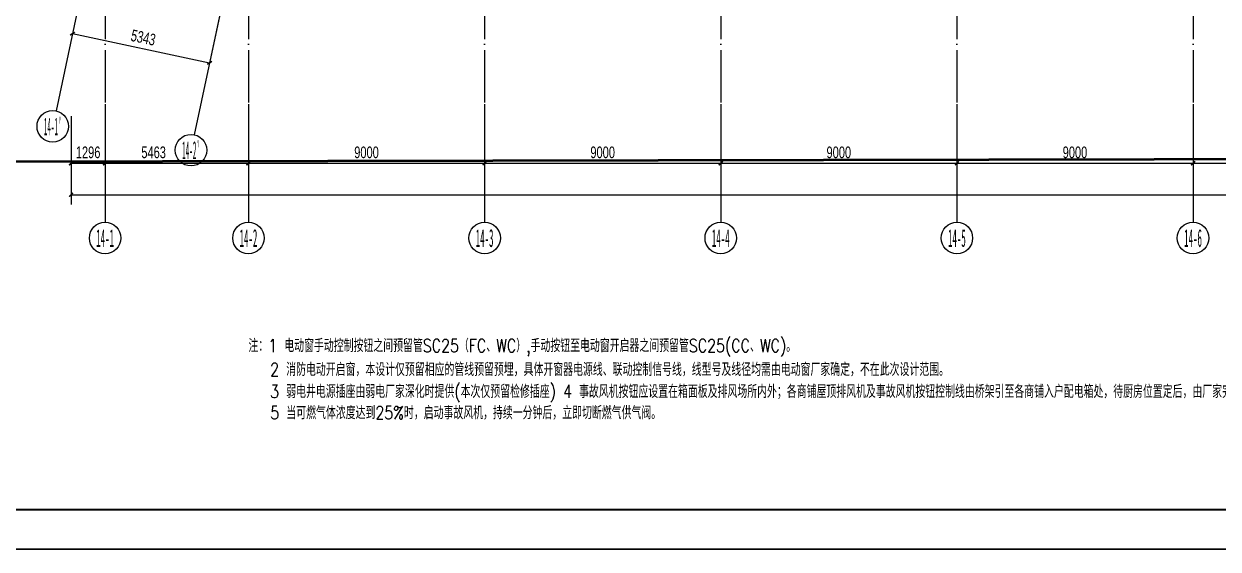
# Model space of a CAD drawing. Extents: x -233336 to 840473, y -28113 to 330904.
# Drawn here: x -3159 to 42356, y -25504 to -5483 of the extents above; entities that cross this region are included whole.
import ezdxf
from ezdxf.enums import TextEntityAlignment as Align
from ezdxf.xclip import XClip

# ---------------------------------------------------------------- set-up
doc = ezdxf.new("R2010")
doc.units = 0
doc.header["$LTSCALE"] = 1000
doc.header["$XCLIPFRAME"] = 2
doc.linetypes.add('104-14# 核心筒$0$DOTE', pattern=[2.42, 2, -0.2, 0.02, -0.2])
doc.layers.get('0').update_dxf_attribs({"linetype": 'CONTINUOUS'})
doc.layers.get('Defpoints').update_dxf_attribs({"linetype": 'CONTINUOUS'})
for name, color, linetype in [('104-14# 核心筒$0$01-标注_轴线坐标', 8, 'CONTINUOUS'), ('104-14# 核心筒$0$02-TEXT_轴号', 7, 'CONTINUOUS'), ('104-14# 核心筒$0$A_AXIS-轴线', 8, '104-14# 核心筒$0$DOTE'), ('104-14# 核心筒$0$AXIS_TEXT', 7, 'CONTINUOUS'), ('AXIS_TEXT', 7, 'CONTINUOUS'), ('TEL_TEXT', 7, 'CONTINUOUS')]:
    doc.layers.add(name, color=color, linetype=linetype)
doc.layers.add('X-104 14#平面$0$road', color=8, linetype='CONTINUOUS', lineweight=50)
doc.styles.add('104-14# 核心筒$0$_TCH_AXIS', font='STXIHEI.TTF', dxfattribs={"width": 0.8})
doc.styles.add('104-14# 核心筒$0$_TCH_DIM_T3', font='ros.shx', dxfattribs={"width": 0.705882, "bigfont": 'jd.shx'})
doc.styles.add('_TEL_DIM', font='ROMANS2', dxfattribs={"width": 0.8, "height": 3.5, "bigfont": 'HZDF2'})
doc.styles.add('COMPLEX', font='COMPLEX')
doc.dimstyles.new('104-14# 核心筒$0$_TCH_ARCH&&150', dxfattribs={"dimtxt": 446.25, "dimasz": 150, "dimexe": 375, "dimexo": 450, "dimgap": 189.375, "dimtad": 1, "dimdec": 0, "dimzin": 0, "dimdsep": 46, "dimtxsty": '104-14# 核心筒$0$_TCH_DIM_T3', "dimblk": '104-14# 核心筒$0$_ArchTick', "dimcen": 0.09, "dimclrt": 7, "dimazin": 2, "dimtfac": 1, "dimtdec": 0, "dimtix": 1, "dimtmove": 2, "dimatfit": 3, "dimfxl": 0, "dimtolj": 1, "dimtzin": 0, "dimarcsym": 0})

# ---------------------------------------------------------------- blocks, each defined once
blk = doc.blocks.new('图框-A1+1-2')
for points, const_width in [([(0, 0), (1261, 0), (1261, 594), (0, 594)], 0.05), ([(1186, 584), (25, 584), (25, 10), (1186, 10)], 0.5)]:
    blk.add_lwpolyline(points, close=True, dxfattribs=dict(const_width=const_width))
blk = doc.blocks.new('104-14# 核心筒$0$_ArchTick')
at = {"color": 0, "linetype": 'ByBlock', "const_width": 0.4}
blk.add_lwpolyline([(-0.5, -0.5), (0.5, 0.5)], dxfattribs=at)
blk = doc.blocks.new('*D245')
at = {"layer": '104-14# 核心筒$0$01-标注_轴线坐标', "color": 0, "lineweight": -2}
for p, q in [((-1359, -8995), (-1359, -12370)), ((116900, -8995), (116900, -12370)), ((-1359, -11995), (116900, -11995))]:
    blk.add_line(p, q, dxfattribs=at)
at = {"layer": 'Defpoints', "color": 0}
for p in [(-1359, -8545), (116900, -8545), (116900, -11995)]:
    blk.add_point(p, dxfattribs=at)
at = {"layer": '104-14# 核心筒$0$01-标注_轴线坐标', "color": 0, "lineweight": -2, "xscale": 150, "yscale": 150, "zscale": 150, "rotation": 180}
blk.add_blockref('104-14# 核心筒$0$_ArchTick', (-1359, -11995), dxfattribs=at)
at = {"layer": '104-14# 核心筒$0$01-标注_轴线坐标', "color": 0, "lineweight": -2, "xscale": 150, "yscale": 150, "zscale": 150}
blk.add_blockref('104-14# 核心筒$0$_ArchTick', (116900, -11995), dxfattribs=at)
at = {"layer": '104-14# 核心筒$0$01-标注_轴线坐标', "color": 7, "insert": (57771, -11583), "char_height": 446.2, "attachment_point": 5, "style": '104-14# 核心筒$0$_TCH_DIM_T3'}
blk.add_mtext('\\A1;118259', dxfattribs=at)
blk = doc.blocks.new('*D246')
at = {"layer": '104-14# 核心筒$0$01-标注_轴线坐标', "color": 0, "lineweight": -2}
for p, q in [((-1359, -8995), (-1359, -11170)), ((-63, -8995), (-63, -11170)), ((-1359, -10795), (-63, -10795))]:
    blk.add_line(p, q, dxfattribs=at)
at = {"layer": 'Defpoints', "color": 0}
for p in [(-1359, -8545), (-63, -8545), (-63, -10795)]:
    blk.add_point(p, dxfattribs=at)
at = {"layer": '104-14# 核心筒$0$01-标注_轴线坐标', "color": 0, "lineweight": -2, "xscale": 150, "yscale": 150, "zscale": 150, "rotation": 180}
blk.add_blockref('104-14# 核心筒$0$_ArchTick', (-1359, -10795), dxfattribs=at)
at = {"layer": '104-14# 核心筒$0$01-标注_轴线坐标', "color": 0, "lineweight": -2, "xscale": 150, "yscale": 150, "zscale": 150}
blk.add_blockref('104-14# 核心筒$0$_ArchTick', (-63, -10795), dxfattribs=at)
at = {"layer": '104-14# 核心筒$0$01-标注_轴线坐标', "color": 7, "insert": (-711, -10383), "char_height": 446.2, "attachment_point": 5, "style": '104-14# 核心筒$0$_TCH_DIM_T3'}
blk.add_mtext('\\A1;1296', dxfattribs=at)
blk = doc.blocks.new('*D247')
at = {"layer": '104-14# 核心筒$0$01-标注_轴线坐标', "color": 0, "lineweight": -2}
for p, q in [((-63, -8995), (-63, -11170)), ((5400, -8995), (5400, -11170)), ((-63, -10795), (5400, -10795))]:
    blk.add_line(p, q, dxfattribs=at)
at = {"layer": 'Defpoints', "color": 0}
for p in [(-63, -8545), (5400, -8545), (5400, -10795)]:
    blk.add_point(p, dxfattribs=at)
at = {"layer": '104-14# 核心筒$0$01-标注_轴线坐标', "color": 0, "lineweight": -2, "xscale": 150, "yscale": 150, "zscale": 150, "rotation": 180}
blk.add_blockref('104-14# 核心筒$0$_ArchTick', (-63, -10795), dxfattribs=at)
at = {"layer": '104-14# 核心筒$0$01-标注_轴线坐标', "color": 0, "lineweight": -2, "xscale": 150, "yscale": 150, "zscale": 150}
blk.add_blockref('104-14# 核心筒$0$_ArchTick', (5400, -10795), dxfattribs=at)
at = {"layer": '104-14# 核心筒$0$01-标注_轴线坐标', "color": 7, "insert": (1786, -10383), "char_height": 446.2, "attachment_point": 5, "style": '104-14# 核心筒$0$_TCH_DIM_T3'}
blk.add_mtext('\\A1;5463', dxfattribs=at)
blk = doc.blocks.new('*D248')
at = {"layer": '104-14# 核心筒$0$01-标注_轴线坐标', "color": 0, "lineweight": -2}
for p, q in [((5400, -8995), (5400, -11170)), ((14400, -8995), (14400, -11170)), ((5400, -10795), (14400, -10795))]:
    blk.add_line(p, q, dxfattribs=at)
at = {"layer": 'Defpoints', "color": 0}
for p in [(5400, -8545), (14400, -8545), (14400, -10795)]:
    blk.add_point(p, dxfattribs=at)
at = {"layer": '104-14# 核心筒$0$01-标注_轴线坐标', "color": 0, "lineweight": -2, "xscale": 150, "yscale": 150, "zscale": 150, "rotation": 180}
blk.add_blockref('104-14# 核心筒$0$_ArchTick', (5400, -10795), dxfattribs=at)
at = {"layer": '104-14# 核心筒$0$01-标注_轴线坐标', "color": 0, "lineweight": -2, "xscale": 150, "yscale": 150, "zscale": 150}
blk.add_blockref('104-14# 核心筒$0$_ArchTick', (14400, -10795), dxfattribs=at)
at = {"layer": '104-14# 核心筒$0$01-标注_轴线坐标', "color": 7, "insert": (9900, -10383), "char_height": 446.2, "attachment_point": 5, "style": '104-14# 核心筒$0$_TCH_DIM_T3'}
blk.add_mtext('\\A1;9000', dxfattribs=at)
blk = doc.blocks.new('*D249')
at = {"layer": '104-14# 核心筒$0$01-标注_轴线坐标', "color": 0, "lineweight": -2}
for p, q in [((14400, -8995), (14400, -11170)), ((23400, -8995), (23400, -11170)), ((14400, -10795), (23400, -10795))]:
    blk.add_line(p, q, dxfattribs=at)
at = {"layer": 'Defpoints', "color": 0}
for p in [(14400, -8545), (23400, -8545), (23400, -10795)]:
    blk.add_point(p, dxfattribs=at)
at = {"layer": '104-14# 核心筒$0$01-标注_轴线坐标', "color": 0, "lineweight": -2, "xscale": 150, "yscale": 150, "zscale": 150, "rotation": 180}
blk.add_blockref('104-14# 核心筒$0$_ArchTick', (14400, -10795), dxfattribs=at)
at = {"layer": '104-14# 核心筒$0$01-标注_轴线坐标', "color": 0, "lineweight": -2, "xscale": 150, "yscale": 150, "zscale": 150}
blk.add_blockref('104-14# 核心筒$0$_ArchTick', (23400, -10795), dxfattribs=at)
at = {"layer": '104-14# 核心筒$0$01-标注_轴线坐标', "color": 7, "insert": (18900, -10383), "char_height": 446.2, "attachment_point": 5, "style": '104-14# 核心筒$0$_TCH_DIM_T3'}
blk.add_mtext('\\A1;9000', dxfattribs=at)
blk = doc.blocks.new('*D250')
at = {"layer": '104-14# 核心筒$0$01-标注_轴线坐标', "color": 0, "lineweight": -2}
for p, q in [((23400, -8995), (23400, -11170)), ((32400, -8995), (32400, -11170)), ((23400, -10795), (32400, -10795))]:
    blk.add_line(p, q, dxfattribs=at)
at = {"layer": 'Defpoints', "color": 0}
for p in [(23400, -8545), (32400, -8545), (32400, -10795)]:
    blk.add_point(p, dxfattribs=at)
at = {"layer": '104-14# 核心筒$0$01-标注_轴线坐标', "color": 0, "lineweight": -2, "xscale": 150, "yscale": 150, "zscale": 150, "rotation": 180}
blk.add_blockref('104-14# 核心筒$0$_ArchTick', (23400, -10795), dxfattribs=at)
at = {"layer": '104-14# 核心筒$0$01-标注_轴线坐标', "color": 0, "lineweight": -2, "xscale": 150, "yscale": 150, "zscale": 150}
blk.add_blockref('104-14# 核心筒$0$_ArchTick', (32400, -10795), dxfattribs=at)
at = {"layer": '104-14# 核心筒$0$01-标注_轴线坐标', "color": 7, "insert": (27900, -10383), "char_height": 446.2, "attachment_point": 5, "style": '104-14# 核心筒$0$_TCH_DIM_T3'}
blk.add_mtext('\\A1;9000', dxfattribs=at)
blk = doc.blocks.new('*D251')
at = {"layer": '104-14# 核心筒$0$01-标注_轴线坐标', "color": 0, "lineweight": -2}
for p, q in [((32400, -8995), (32400, -11170)), ((41400, -8995), (41400, -11170)), ((32400, -10795), (41400, -10795))]:
    blk.add_line(p, q, dxfattribs=at)
at = {"layer": 'Defpoints', "color": 0}
for p in [(32400, -8545), (41400, -8545), (41400, -10795)]:
    blk.add_point(p, dxfattribs=at)
at = {"layer": '104-14# 核心筒$0$01-标注_轴线坐标', "color": 0, "lineweight": -2, "xscale": 150, "yscale": 150, "zscale": 150, "rotation": 180}
blk.add_blockref('104-14# 核心筒$0$_ArchTick', (32400, -10795), dxfattribs=at)
at = {"layer": '104-14# 核心筒$0$01-标注_轴线坐标', "color": 0, "lineweight": -2, "xscale": 150, "yscale": 150, "zscale": 150}
blk.add_blockref('104-14# 核心筒$0$_ArchTick', (41400, -10795), dxfattribs=at)
at = {"layer": '104-14# 核心筒$0$01-标注_轴线坐标', "color": 7, "insert": (36900, -10383), "char_height": 446.2, "attachment_point": 5, "style": '104-14# 核心筒$0$_TCH_DIM_T3'}
blk.add_mtext('\\A1;9000', dxfattribs=at)
blk = doc.blocks.new('*D252')
at = {"layer": '104-14# 核心筒$0$01-标注_轴线坐标', "color": 0, "lineweight": -2}
for p, q in [((41400, -8995), (41400, -11170)), ((50400, -8995), (50400, -11170)), ((41400, -10795), (50400, -10795))]:
    blk.add_line(p, q, dxfattribs=at)
at = {"layer": 'Defpoints', "color": 0}
for p in [(41400, -8545), (50400, -8545), (50400, -10795)]:
    blk.add_point(p, dxfattribs=at)
at = {"layer": '104-14# 核心筒$0$01-标注_轴线坐标', "color": 0, "lineweight": -2, "xscale": 150, "yscale": 150, "zscale": 150, "rotation": 180}
blk.add_blockref('104-14# 核心筒$0$_ArchTick', (41400, -10795), dxfattribs=at)
at = {"layer": '104-14# 核心筒$0$01-标注_轴线坐标', "color": 0, "lineweight": -2, "xscale": 150, "yscale": 150, "zscale": 150}
blk.add_blockref('104-14# 核心筒$0$_ArchTick', (50400, -10795), dxfattribs=at)
at = {"layer": '104-14# 核心筒$0$01-标注_轴线坐标', "color": 7, "insert": (45900, -10383), "char_height": 446.2, "attachment_point": 5, "style": '104-14# 核心筒$0$_TCH_DIM_T3'}
blk.add_mtext('\\A1;9000', dxfattribs=at)
blk = doc.blocks.new('_AXISO')
blk.add_circle((0, 0), 0.5)
at = {"layer": 'AXIS_TEXT', "style": 'COMPLEX', "width": 1.041667}
blk.add_attdef('A', text='', height=0.56, dxfattribs=at).set_placement((-0.25, -0.28), (0.25, -0.28), align=Align.FIT)
blk = doc.blocks.new('*D471')
at = {"layer": '104-14# 核心筒$0$01-标注_轴线坐标', "color": 0, "lineweight": -2}
for p, q in [((-777, -3362), (-1385, -6223)), ((4449, -4473), (3841, -7334)), ((-1307, -5856), (3919, -6967))]:
    blk.add_line(p, q, dxfattribs=at)
at = {"layer": 'Defpoints', "color": 0}
for p in [(-684, -2922), (4543, -4033), (3919, -6967)]:
    blk.add_point(p, dxfattribs=at)
at = {"layer": '104-14# 核心筒$0$01-标注_轴线坐标', "color": 0, "lineweight": -2, "xscale": 150, "yscale": 150, "zscale": 150}
for p, rotation in [((-1307, -5856), 167.9999999999998), ((3919, -6967), 347.9999999999998)]:
    blk.add_blockref('104-14# 核心筒$0$_ArchTick', p, dxfattribs=dict(at, rotation=rotation))
at = {"layer": '104-14# 核心筒$0$01-标注_轴线坐标', "color": 7, "insert": (1392, -6008), "char_height": 446.2, "attachment_point": 5, "rotation": 348, "style": '104-14# 核心筒$0$_TCH_DIM_T3'}
blk.add_mtext('\\A1;5343', dxfattribs=at)
blk = doc.blocks.new('104-14# 核心筒')
at = {"layer": '104-14# 核心筒$0$01-标注_轴线坐标'}
for p, q in [((-686.4, -2934.4), (-1933.9, -8803.3)), ((4542.8, -4032.6), (3336, -9710.2)), ((-62.7, -8545.1), (-62.7, -13045.1)), ((5400, -8545.1), (5400, -13045.1)), ((14400, -8545.1), (14400, -13045.1)), ((23400, -8545.1), (23400, -13045.1)), ((32400, -8545.1), (32400, -13045.1)), ((41400, -8545.1), (41400, -13045.1))]:
    blk.add_line(p, q, dxfattribs=at)
at = {"layer": '104-14# 核心筒$0$A_AXIS-轴线'}
for p, q in [((-62.7, 54018.4), (-62.7, -8545.1)), ((5400, 54018.4), (5400, -8545.1)), ((14400, 54018.4), (14400, -8545.1)), ((23400, 54018.4), (23400, -8545.1)), ((32400, 54018.4), (32400, -8545.1)), ((41400, 54018.4), (41400, -8545.1))]:
    blk.add_line(p, q, dxfattribs=at)
at = {"layer": '104-14# 核心筒$0$01-标注_轴线坐标'}
ref = blk.add_blockref('_AXISO', (-2058.7, -9390.2), dxfattribs=dict(at, xscale=1200, yscale=1200, zscale=1200))
ref.add_attrib('A', "14-1'", dxfattribs={"layer": '104-14# 核心筒$0$02-TEXT_轴号', "height": 678.82, "style": '104-14# 核心筒$0$_TCH_AXIS', "width": 0.425981}).set_placement((-2398.1, -9729.6), (-1719.2, -9729.6), align=Align.FIT)
ref = blk.add_blockref('_AXISO', (3211.3, -10297), dxfattribs=dict(at, xscale=1200, yscale=1200, zscale=1200))
ref.add_attrib('A', "14-2'", dxfattribs={"layer": '104-14# 核心筒$0$02-TEXT_轴号', "height": 678.82, "style": '104-14# 核心筒$0$_TCH_AXIS', "width": 0.425981}).set_placement((2871.9, -10636.5), (3550.7, -10636.5), align=Align.FIT)
ref = blk.add_blockref('_AXISO', (-62.7, -13645.1), dxfattribs=dict(at, xscale=1200, yscale=1200, zscale=1200))
ref.add_attrib('A', '14-1', dxfattribs={"layer": '104-14# 核心筒$0$AXIS_TEXT', "height": 678.82, "style": '104-14# 核心筒$0$_TCH_AXIS', "width": 0.46828}).set_placement((-402.1, -13984.5), (276.7, -13984.5), align=Align.FIT)
ref = blk.add_blockref('_AXISO', (5400, -13645.1), dxfattribs=dict(at, xscale=1200, yscale=1200, zscale=1200))
ref.add_attrib('A', '14-2', dxfattribs={"layer": '104-14# 核心筒$0$AXIS_TEXT', "height": 678.82, "style": '104-14# 核心筒$0$_TCH_AXIS', "width": 0.46828}).set_placement((5060.6, -13984.5), (5739.4, -13984.5), align=Align.FIT)
ref = blk.add_blockref('_AXISO', (14400, -13645.1), dxfattribs=dict(at, xscale=1200, yscale=1200, zscale=1200))
ref.add_attrib('A', '14-3', dxfattribs={"layer": '104-14# 核心筒$0$AXIS_TEXT', "height": 678.82, "style": '104-14# 核心筒$0$_TCH_AXIS', "width": 0.46828}).set_placement((14060.6, -13984.5), (14739.4, -13984.5), align=Align.FIT)
ref = blk.add_blockref('_AXISO', (23400, -13645.1), dxfattribs=dict(at, xscale=1200, yscale=1200, zscale=1200))
ref.add_attrib('A', '14-4', dxfattribs={"layer": '104-14# 核心筒$0$AXIS_TEXT', "height": 678.82, "style": '104-14# 核心筒$0$_TCH_AXIS', "width": 0.46828}).set_placement((23060.6, -13984.5), (23739.4, -13984.5), align=Align.FIT)
ref = blk.add_blockref('_AXISO', (32400, -13645.1), dxfattribs=dict(at, xscale=1200, yscale=1200, zscale=1200))
ref.add_attrib('A', '14-5', dxfattribs={"layer": '104-14# 核心筒$0$AXIS_TEXT', "height": 678.82, "style": '104-14# 核心筒$0$_TCH_AXIS', "width": 0.46828}).set_placement((32060.6, -13984.5), (32739.4, -13984.5), align=Align.FIT)
ref = blk.add_blockref('_AXISO', (41400, -13645.1), dxfattribs=dict(at, xscale=1200, yscale=1200, zscale=1200))
ref.add_attrib('A', '14-6', dxfattribs={"layer": '104-14# 核心筒$0$AXIS_TEXT', "height": 678.82, "style": '104-14# 核心筒$0$_TCH_AXIS', "width": 0.46828}).set_placement((41060.6, -13984.5), (41739.4, -13984.5), align=Align.FIT)
for p1, p2, distance, text, picture, middle in [((-683.7, -2921.7), (4542.8, -4032.6), -3000, '5343', '*D471', (1391.6, -6008.1)), ((-1359, -8545.1), (116900.2, -8545.1), -3450, '118259', '*D245', (57770.6, -11582.6)), ((-1359, -8545.1), (-62.7, -8545.1), -2250, '1296', '*D246', (-710.9, -10382.6)), ((5400, -8545.1), (14400, -8545.1), -2250, '9000', '*D248', (9900, -10382.6)), ((14400, -8545.1), (23400, -8545.1), -2250, '9000', '*D249', (18900, -10382.6)), ((23400, -8545.1), (32400, -8545.1), -2250, '9000', '*D250', (27900, -10382.6)), ((32400, -8545.1), (41400, -8545.1), -2250, '9000', '*D251', (36900, -10382.6)), ((41400, -8545.1), (50400, -8545.1), -2250, '9000', '*D252', (45900, -10382.6))]:
    dim = blk.add_aligned_dim(p1=p1, p2=p2, distance=distance, text=text, dimstyle='104-14# 核心筒$0$_TCH_ARCH&&150', dxfattribs=at)
    dim.commit()
    dim.dimension.update_dxf_attribs({"geometry": picture, "text_midpoint": middle})
dim = blk.add_linear_dim(base=(5400, -10795.1), p1=(-62.7, -8545.1), p2=(5400, -8545.1), angle=360, text='5463', dimstyle='104-14# 核心筒$0$_TCH_ARCH&&150', dxfattribs=at)
dim.commit()
dim.dimension.update_dxf_attribs({"geometry": '*D247', "text_midpoint": (1786.3, -10382.6), "dimtype": 161})
blk = doc.blocks.new('X-104 14#平面')
blk.add_lwpolyline([(-38664.4, 63600), (150485.6, 63600), (150485.6, -25500), (-38664.4, -25500)], close=True)
at = {"layer": 'X-104 14#平面$0$road', "flags": 128}
blk.add_lwpolyline([(46213.8, -10634.9), (-23096.4, -10782.7)], dxfattribs=at)
ref = blk.add_blockref('104-14# 核心筒', (0, 0))
XClip(ref).set_block_clipping_path([(-38664.3623821461, -25500), (139216.5485069363, 330900)])
at = {"xscale": 150, "yscale": 150, "zscale": 150}
blk.add_blockref('图框-A1+1-2', (-38664.4, -25500), dxfattribs=at)

msp = doc.modelspace()

# ---------------------------------------------------------------- block references
msp.add_blockref('X-104 14#平面', (0, 0))

# ---------------------------------------------------------------- texts
at = {"layer": 'TEL_TEXT', "style": '_TEL_DIM', "width": 0.8}
for s, p in [('注：1 电动窗手动控制按钮之间预留管SC25（FC、WC）,手动按钮至电动窗开启器之间预留管SC25(CC、WC)。', (5400, -17995.5)), ('2 消防电动开启窗，本设计仅预留相应的管线预留预埋，具体开窗器电源线、联动控制信号线，线型号及线径均需由电动窗厂家确定，不在此次设计范围。', (6225.9, -18905)), ('3 弱电井电源插座由弱电厂家深化时提供(本次仅预留检修插座) 4 事故风机按钮应设置在箱面板及排风场所内外；各商铺屋顶排风机及事故风机按钮控制线由桥架引至各商铺入户配电箱处，待厨房位置定后，由厂家完成具体按钮位置及布线。', (6225.9, -19743)), ('5 当可燃气体浓度达到25%时，启动事故风机，持续一分钟后，立即切断燃气供气阀。', (6232.1, -20554.8))]:
    msp.add_text(s, height=496.063, dxfattribs=at).set_placement(p)

doc.saveas('drawing.dxf')
